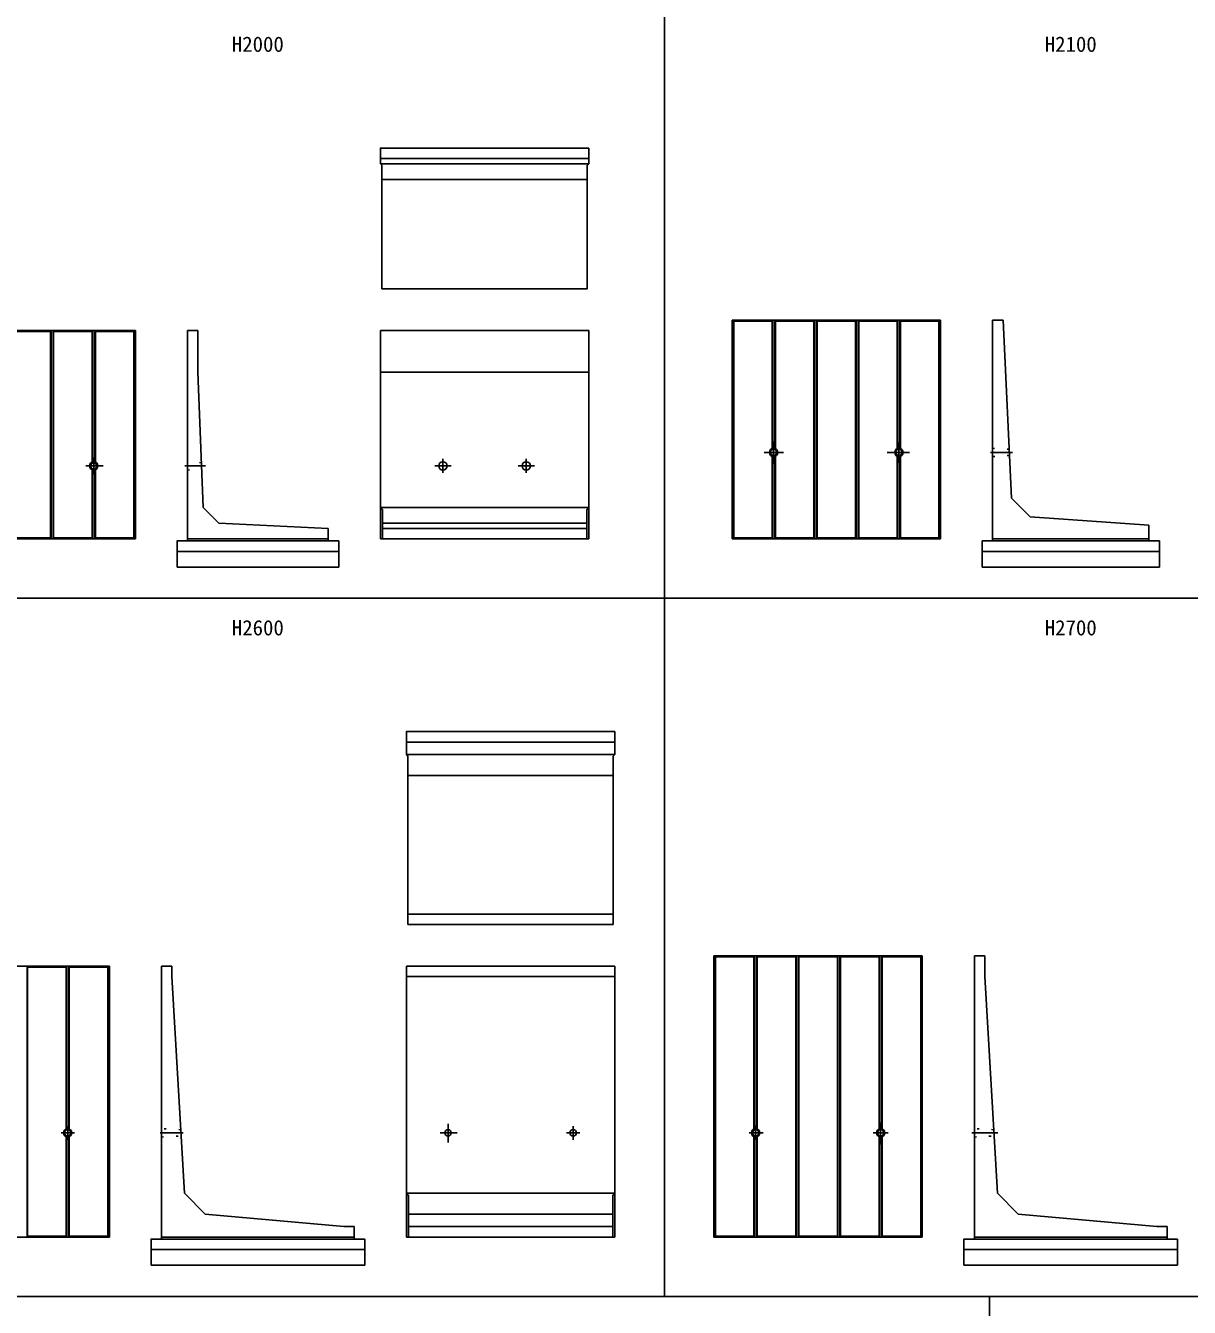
# Model space of a CAD drawing. Units: millimetres, scale not verified. Extents: x -67200 to 67200, y -23760 to 23760.
# Drawn here: x -40064 to -28898, y -1500 to 10800 of the extents above; entities that cross this region are included whole.
import ezdxf
from ezdxf.enums import TextEntityAlignment as Align

# ---------------------------------------------------------------- set-up
doc = ezdxf.new("R2010")
doc.units = ezdxf.units.MM
doc.header["$LTSCALE"] = 80
doc.linetypes.add('CHAIN1', pattern=[8, 5, -1, 1, -1])
doc.linetypes.add('DOTTED', pattern=[1.75, 0.25, -1.5])
for name, color, linetype, lineweight in [('0-0_CENTER', 7, 'CHAIN1', 25), ('0-4_HYO', 3, 'Continuous', 25), ('0-6_OUTLINE', 1, 'Continuous', 25), ('0-7_OUTLINE2', 4, 'DOTTED', 25), ('0-8_TXT', 7, 'Continuous', 25)]:
    doc.layers.add(name, color=color, linetype=linetype, lineweight=lineweight)
doc.styles.add('ＭＳ ゴシック', font='')
doc.styles.get('ＭＳ ゴシック').set_extended_font_data('MS Gothic')

msp = doc.modelspace()

# ---------------------------------------------------------------- linework, layer by layer
at = {"layer": '0-0_CENTER'}
for p, q in [((-32887.57, 6811.96), (-32887.57, 6596.61)), ((-31685.07, 6798.81), (-31685.07, 6606.4)), ((-39410.07, 6656.23), (-39410.07, 6492.47)), ((-36060.07, 6643.62), (-36060.07, 6507.98)), ((-35260.07, 6643.62), (-35260.07, 6507.98)), ((-32791.44, 6705.13), (-32976.93, 6705.13)), ((-31581.67, 6705.13), (-31797.97, 6705.13)), ((-30805.45, 6705.13), (-30593.12, 6705.13)), ((-39321.09, 6575.13), (-39487.32, 6575.13)), ((-38535.83, 6575.13), (-38338.92, 6575.13)), ((-35981.38, 6575.13), (-36138.92, 6575.13)), ((-35181.38, 6575.13), (-35338.92, 6575.13)), ((-36010.07, 262.49), (-36010.07, 82.52)), ((-31860.07, 275.74), (-31860.07, 61.82)), ((-39595.8, 175.13), (-39721.42, 175.13)), ((-39660.07, 234.62), (-39660.07, 108.07)), ((-38773.16, 175.13), (-38551.01, 175.13)), ((-36086.41, 175.13), (-35923.09, 175.13)), ((-34872.71, 175.13), (-34747.19, 175.13)), ((-34810.07, 239.38), (-34810.07, 108.89)), ((-32988, 175.13), (-33121.68, 175.13)), ((-33060.07, 244.61), (-33060.07, 107.1)), ((-31788.36, 175.13), (-31932.04, 175.13)), ((-30983.97, 175.13), (-30734.48, 175.13))]:
    msp.add_line(p, q, dxfattribs=at)
at = {"layer": '0-4_HYO'}
for points in [[(-41735.07, 5305.13), (-33935.07, 5305.13), (-33935.07, 10905.13), (-41735.07, 10905.13)], [(-33935.07, 5305.13), (-26135.07, 5305.13), (-26135.07, 10905.13), (-33935.07, 10905.13)], [(-41735.07, -1394.87), (-33935.07, -1394.87), (-33935.07, 5305.13), (-41735.07, 5305.13)], [(-33935.07, -1394.87), (-26135.07, -1394.87), (-26135.07, 5305.13), (-33935.07, 5305.13)], [(-40175.07, -9294.87), (-30815.07, -9294.87), (-30815.07, -1394.87), (-40175.07, -1394.87)], [(-30815.07, -9294.87), (-21455.07, -9294.87), (-21455.07, -1394.87), (-30815.07, -1394.87)]]:
    msp.add_lwpolyline(points, close=True, dxfattribs=at)
at = {"layer": '0-6_OUTLINE'}
for p, q in [((-34660.07, 9475.13), (-34660.07, 9625.13)), ((-36660.07, 9525.13), (-34660.07, 9525.13)), ((-36660.07, 9475.13), (-34660.07, 9475.13)), ((-36660.07, 9475.13), (-36645.07, 9460.13)), ((-34675.07, 9460.13), (-34660.07, 9475.13)), ((-36645.07, 8275.13), (-36645.07, 9460.13)), ((-36645.07, 9325.13), (-34675.07, 9325.13)), ((-41010.07, 7875.13), (-39010.07, 7875.13)), ((-39825.07, 7865.13), (-39820.07, 7875.13)), ((-39820.07, 7875.13), (-39820.07, 5875.13)), ((-39425.07, 7865.13), (-39420.07, 7875.13)), ((-39420.07, 7875.13), (-39420.07, 6613.86)), ((-39400.07, 7875.13), (-39400.07, 6613.86)), ((-39025.07, 7865.13), (-39020.07, 7875.13)), ((-39020.07, 7875.13), (-39020.07, 5875.13)), ((-39010.07, 7875.13), (-39010.07, 5875.13)), ((-38510.07, 7875.13), (-38410.07, 7875.13)), ((-38510.07, 7875.13), (-38510.07, 5855.13)), ((-38410.07, 7475.13), (-38410.07, 7875.13)), ((-34660.07, 7875.13), (-36660.07, 7875.13)), ((-36660.07, 7875.13), (-36660.07, 5875.13)), ((-34660.07, 7875.13), (-34660.07, 5875.13)), ((-33285.07, 7975.13), (-33285.07, 5875.13)), ((-33285.07, 7975.13), (-31285.07, 7975.13)), ((-33275.07, 7975.13), (-33275.07, 5875.13)), ((-33270.07, 7965.13), (-33275.07, 7975.13)), ((-32900.07, 7965.13), (-32900.07, 6743.13)), ((-32875.07, 7975.13), (-32875.07, 6743.13)), ((-32870.07, 7965.13), (-32875.07, 7975.13)), ((-32500.07, 7965.13), (-32495.07, 7975.13)), ((-32500.07, 7965.13), (-32500.07, 5885.13)), ((-32495.07, 7975.13), (-32495.07, 5875.13)), ((-32475.07, 7975.13), (-32475.07, 5875.13)), ((-32470.07, 7965.13), (-32475.07, 7975.13)), ((-32470.07, 7965.13), (-32470.07, 5885.13)), ((-32100.07, 7965.13), (-32470.07, 7965.13)), ((-32100.07, 7965.13), (-32095.07, 7975.13)), ((-32100.07, 7965.13), (-32100.07, 5885.13)), ((-32095.07, 7975.13), (-32095.07, 5875.13)), ((-32075.07, 7975.13), (-32075.07, 5875.13)), ((-32070.07, 7965.13), (-32075.07, 7975.13)), ((-31700.07, 7965.13), (-31695.07, 7975.13)), ((-31700.07, 7965.13), (-31700.07, 6742.21)), ((-31695.07, 7975.13), (-31695.07, 6743.86)), ((-31675.07, 7975.13), (-31675.07, 6743.86)), ((-31670.07, 7965.13), (-31675.07, 7975.13)), ((-31300.07, 7965.13), (-31300.07, 5885.13)), ((-31285.07, 7975.13), (-31285.07, 5875.13)), ((-30785.07, 7975.13), (-30683.69, 7975.13)), ((-30785.07, 7975.13), (-30785.07, 5855.13)), ((-30683.69, 7975.13), (-30605.07, 6265.13)), ((-39825.07, 7865.13), (-40195.07, 7865.13)), ((-39825.07, 7865.13), (-39825.07, 5885.13)), ((-39425.07, 7865.13), (-39795.07, 7865.13)), ((-39795.07, 7865.13), (-39795.07, 5885.13)), ((-39425.07, 7865.13), (-39425.07, 6612.21)), ((-39395.07, 7865.13), (-39395.07, 6612.21)), ((-39025.07, 7865.13), (-39025.07, 5885.13)), ((-38410.07, 7475.13), (-38360.07, 6175.13)), ((-34660.07, 7475.13), (-36660.07, 7475.13)), ((-32895.07, 6665.84), (-32895.07, 5875.13)), ((-32870.07, 6669.16), (-32870.07, 5885.13)), ((-31675.07, 6666.4), (-31675.07, 5875.13)), ((-31670.07, 6668.05), (-31670.07, 5885.13)), ((-39425.07, 6538.05), (-39425.07, 5885.13)), ((-39420.07, 6536.4), (-39420.07, 5875.13)), ((-39400.07, 6536.4), (-39400.07, 5875.13)), ((-39395.07, 6538.05), (-39395.07, 5885.13)), ((-38360.07, 6175.13), (-38210.07, 6025.13)), ((-36660.07, 6175.13), (-34660.07, 6175.13)), ((-36640.07, 6155.13), (-36660.07, 6175.13)), ((-36640.07, 6155.13), (-36640.07, 5875.13)), ((-34660.07, 6175.13), (-34680.07, 6155.13)), ((-34680.07, 6155.13), (-34680.07, 5875.13)), ((-30425.07, 6085.13), (-30605.07, 6265.13)), ((-29285.07, 6005.13), (-30425.07, 6085.13)), ((-37160.07, 5975.13), (-38210.07, 6025.13)), ((-37160.07, 5975.13), (-37160.07, 5855.13)), ((-36640.07, 6025.13), (-34680.07, 6025.13)), ((-36640.07, 5975.13), (-34680.07, 5975.13)), ((-29285.07, 5855.13), (-29285.07, 6005.13)), ((-39010.07, 5875.13), (-41010.07, 5875.13)), ((-39800.07, 5875.13), (-39795.07, 5885.13)), ((-39395.07, 5885.13), (-39400.07, 5875.13)), ((-39025.07, 5885.13), (-39395.07, 5885.13)), ((-39020.07, 5875.13), (-39025.07, 5885.13)), ((-38510.07, 5875.13), (-37160.07, 5875.13)), ((-37060.07, 5855.13), (-37060.07, 5605.13)), ((-36660.07, 5875.13), (-34660.07, 5875.13)), ((-31285.07, 5875.13), (-33285.07, 5875.13)), ((-32895.07, 5875.13), (-32900.07, 5885.13)), ((-32475.07, 5875.13), (-32470.07, 5885.13)), ((-32075.07, 5875.13), (-32070.07, 5885.13)), ((-31670.07, 5885.13), (-31675.07, 5875.13)), ((-30785.07, 5875.13), (-29285.07, 5875.13)), ((-29185.07, 5855.13), (-29185.07, 5605.13)), ((-37060.07, 5755.13), (-38610.07, 5755.13)), ((-29185.07, 5755.13), (-30885.07, 5755.13)), ((-37060.07, 5605.13), (-38610.07, 5605.13)), ((-29185.07, 5605.13), (-30885.07, 5605.13)), ((-34410.07, 3805.13), (-34410.07, 4025.13)), ((-36410.07, 3925.13), (-34410.07, 3925.13)), ((-36410.07, 3805.13), (-34410.07, 3805.13)), ((-36410.07, 3805.13), (-36395.07, 3790.13)), ((-36395.07, 2175.13), (-36395.07, 3790.13)), ((-34425.07, 3790.13), (-34410.07, 3805.13)), ((-34425.07, 2175.13), (-34425.07, 3790.13)), ((-36395.07, 3605.13), (-34425.07, 3605.13)), ((-36395.07, 2275.13), (-34425.07, 2275.13)), ((-36395.07, 2175.13), (-34425.07, 2175.13)), ((-33460.07, 1875.13), (-31460.07, 1875.13)), ((-33460.07, 1875.13), (-33460.07, -824.87)), ((-33450.07, 1875.13), (-33450.07, -824.87)), ((-33445.07, 1865.13), (-33450.07, 1875.13)), ((-33075.07, 1865.13), (-33070.07, 1875.13)), ((-33075.07, 1865.13), (-33075.07, 212.21)), ((-33070.07, 1875.13), (-33070.07, 213.86)), ((-33050.07, 1875.13), (-33050.07, 213.86)), ((-33045.07, 1865.13), (-33045.07, 212.21)), ((-32675.07, 1865.13), (-32670.07, 1875.13)), ((-32675.07, 1865.13), (-32675.07, -814.87)), ((-32670.07, 1875.13), (-32670.07, -824.87)), ((-32650.07, 1875.13), (-32650.07, -824.87)), ((-32645.07, 1865.13), (-32650.07, 1875.13)), ((-32275.07, 1865.13), (-32645.07, 1865.13)), ((-32645.07, 1865.13), (-32645.07, -814.87)), ((-32275.07, 1865.13), (-32270.07, 1875.13)), ((-32275.07, 1865.13), (-32275.07, -814.87)), ((-32270.07, 1875.13), (-32270.07, -824.87)), ((-31875.07, 1865.13), (-32245.07, 1865.13)), ((-32245.07, 1865.13), (-32245.07, -814.87)), ((-31875.07, 1865.13), (-31870.07, 1875.13)), ((-31875.07, 1865.13), (-31875.07, 212.21)), ((-31870.07, 1875.13), (-31870.07, 213.86)), ((-31850.07, 1875.13), (-31850.07, 213.86)), ((-31845.07, 1865.13), (-31845.07, 212.21)), ((-31475.07, 1865.13), (-31475.07, -814.87)), ((-31460.07, 1875.13), (-31460.07, -824.87)), ((-30960.07, -844.87), (-30960.07, 1875.13)), ((-30960.07, 1875.13), (-30860.07, 1875.13)), ((-30860.07, 1675.13), (-30860.07, 1875.13)), ((-41260.07, 1775.13), (-39260.07, 1775.13)), ((-39675.07, 1765.13), (-40045.07, 1765.13)), ((-40045.07, 1765.13), (-40045.07, -814.87)), ((-39675.07, 1765.13), (-39670.07, 1775.13)), ((-39675.07, 1765.13), (-39675.07, 212.21)), ((-39670.07, 1775.13), (-39670.07, 213.86)), ((-39650.07, 1775.13), (-39650.07, 213.86)), ((-39645.07, 1765.13), (-39645.07, 212.21)), ((-39275.07, 1765.13), (-39270.07, 1775.13)), ((-39275.07, 1765.13), (-39275.07, -814.87)), ((-39270.07, 1775.13), (-39270.07, -824.87)), ((-39260.07, 1775.13), (-39260.07, -824.87)), ((-38760.07, 1775.13), (-38660.07, 1775.13)), ((-38760.07, -844.87), (-38760.07, 1775.13)), ((-38660.07, 1675.13), (-38660.07, 1775.13)), ((-34410.07, 1775.13), (-36410.07, 1775.13)), ((-36410.07, 1775.13), (-36410.07, -824.87)), ((-34410.07, 1775.13), (-34410.07, -824.87)), ((-38660.07, 1675.13), (-38540.07, -404.87)), ((-34410.07, 1675.13), (-36410.07, 1675.13)), ((-30860.07, 1675.13), (-30740.07, -404.87)), ((-39675.07, 138.05), (-39675.07, -814.87)), ((-39670.07, 136.4), (-39670.07, -824.87)), ((-39650.07, 136.4), (-39650.07, -824.87)), ((-39645.07, 138.05), (-39645.07, -814.87)), ((-33075.07, 138.05), (-33075.07, -814.87)), ((-33070.07, 136.4), (-33070.07, -824.87)), ((-33050.07, 136.4), (-33050.07, -824.87)), ((-33045.07, 138.05), (-33045.07, -814.87)), ((-31875.07, 138.05), (-31875.07, -814.87)), ((-31870.07, 136.4), (-31870.07, -824.87)), ((-31850.07, 136.4), (-31850.07, -824.87)), ((-31845.07, 138.05), (-31845.07, -814.87)), ((-38340.07, -604.87), (-38540.07, -404.87)), ((-36410.07, -404.87), (-34410.07, -404.87)), ((-36390.07, -424.87), (-36410.07, -404.87)), ((-36390.07, -424.87), (-36390.07, -824.87)), ((-34410.07, -404.87), (-34430.07, -424.87)), ((-34430.07, -424.87), (-34430.07, -824.87)), ((-30540.07, -604.87), (-30740.07, -404.87)), ((-37010.07, -724.87), (-38340.07, -604.87)), ((-36390.07, -604.87), (-34430.07, -604.87)), ((-29210.07, -724.87), (-30540.07, -604.87)), ((-36910.07, -724.87), (-37010.07, -724.87)), ((-36910.07, -724.87), (-36910.07, -844.87)), ((-36390.07, -724.87), (-34430.07, -724.87)), ((-29110.07, -724.87), (-29210.07, -724.87)), ((-29110.07, -724.87), (-29110.07, -844.87)), ((-39260.07, -824.87), (-41260.07, -824.87)), ((-40050.07, -824.87), (-40045.07, -814.87)), ((-39645.07, -814.87), (-39650.07, -824.87)), ((-39275.07, -814.87), (-39645.07, -814.87)), ((-39270.07, -824.87), (-39275.07, -814.87)), ((-38760.07, -824.87), (-36910.07, -824.87)), ((-36810.07, -844.87), (-36810.07, -1094.87)), ((-36410.07, -824.87), (-34410.07, -824.87)), ((-31460.07, -824.87), (-33460.07, -824.87)), ((-33050.07, -824.87), (-33045.07, -814.87)), ((-32650.07, -824.87), (-32645.07, -814.87)), ((-32250.07, -824.87), (-32245.07, -814.87)), ((-31845.07, -814.87), (-31850.07, -824.87)), ((-31475.07, -814.87), (-31845.07, -814.87)), ((-31470.07, -824.87), (-31475.07, -814.87)), ((-30960.07, -824.87), (-29110.07, -824.87)), ((-29010.07, -844.87), (-29010.07, -1094.87)), ((-36810.07, -944.87), (-38860.07, -944.87)), ((-29010.07, -944.87), (-31060.07, -944.87)), ((-36810.07, -1094.87), (-38860.07, -1094.87)), ((-29010.07, -1094.87), (-31060.07, -1094.87))]:
    msp.add_line(p, q, dxfattribs=at)
for points in [[(-36660.07, 9475.13), (-36660.07, 9625.13), (-34660.07, 9625.13)], [(-36645.07, 8275.13), (-34675.07, 8275.13), (-34675.07, 9460.13)], [(-39795.07, 7865.13), (-39800.07, 7875.13), (-39800.07, 5875.13)], [(-39025.07, 7865.13), (-39395.07, 7865.13), (-39400.07, 7875.13)], [(-32900.07, 7965.13), (-33270.07, 7965.13), (-33270.07, 5885.13)], [(-32900.07, 7965.13), (-32895.07, 7975.13), (-32895.07, 6744.42)], [(-32500.07, 7965.13), (-32870.07, 7965.13), (-32870.07, 6741.1)], [(-31700.07, 7965.13), (-32070.07, 7965.13), (-32070.07, 5885.13)], [(-31300.07, 7965.13), (-31670.07, 7965.13), (-31670.07, 6742.21)], [(-31300.07, 7965.13), (-31295.07, 7975.13), (-31295.07, 5875.13)], [(-32900.07, 6667.13), (-32900.07, 5885.13), (-33270.07, 5885.13), (-33275.07, 5875.13)], [(-32875.07, 6667.13), (-32875.07, 5875.13), (-32870.07, 5885.13)], [(-31700.07, 6668.05), (-31700.07, 5885.13), (-32070.07, 5885.13)], [(-31695.07, 6666.4), (-31695.07, 5875.13), (-31700.07, 5885.13)], [(-39820.07, 5875.13), (-39825.07, 5885.13), (-40195.07, 5885.13)], [(-39420.07, 5875.13), (-39425.07, 5885.13), (-39795.07, 5885.13)], [(-37060.07, 5855.13), (-38610.07, 5855.13), (-38610.07, 5605.13)], [(-32495.07, 5875.13), (-32500.07, 5885.13), (-32870.07, 5885.13)], [(-32095.07, 5875.13), (-32100.07, 5885.13), (-32470.07, 5885.13)], [(-31295.07, 5875.13), (-31300.07, 5885.13), (-31670.07, 5885.13)], [(-29185.07, 5855.13), (-30885.07, 5855.13), (-30885.07, 5605.13)], [(-36410.07, 3805.13), (-36410.07, 4025.13), (-34410.07, 4025.13)], [(-33075.07, 1865.13), (-33445.07, 1865.13), (-33445.07, -814.87)], [(-32675.07, 1865.13), (-33045.07, 1865.13), (-33050.07, 1875.13)], [(-32245.07, 1865.13), (-32250.07, 1875.13), (-32250.07, -824.87)], [(-31475.07, 1865.13), (-31845.07, 1865.13), (-31850.07, 1875.13)], [(-31475.07, 1865.13), (-31470.07, 1875.13), (-31470.07, -824.87)], [(-40045.07, 1765.13), (-40050.07, 1775.13), (-40050.07, -824.87)], [(-39275.07, 1765.13), (-39645.07, 1765.13), (-39650.07, 1775.13)], [(-39670.07, -824.87), (-39675.07, -814.87), (-40045.07, -814.87)], [(-36810.07, -844.87), (-38860.07, -844.87), (-38860.07, -1094.87)], [(-33070.07, -824.87), (-33075.07, -814.87), (-33445.07, -814.87), (-33450.07, -824.87)], [(-32670.07, -824.87), (-32675.07, -814.87), (-33045.07, -814.87)], [(-32270.07, -824.87), (-32275.07, -814.87), (-32645.07, -814.87)], [(-31870.07, -824.87), (-31875.07, -814.87), (-32245.07, -814.87)], [(-29010.07, -844.87), (-31060.07, -844.87), (-31060.07, -1094.87)]]:
    msp.add_lwpolyline(points, dxfattribs=at)
for centre, radius in [((-32887.57, 6705.13), 40), ((-32887.57, 6705.13), 30), ((-31685.07, 6705.13), 40), ((-31685.07, 6705.13), 30), ((-39410.07, 6575.13), 40), ((-39410.07, 6575.13), 30), ((-36060.07, 6575.13), 40), ((-35260.07, 6575.13), 40), ((-39660.07, 175.13), 40), ((-39660.07, 175.13), 30), ((-36010.07, 175.13), 30), ((-34810.07, 175.13), 30), ((-33060.07, 175.13), 40), ((-33060.07, 175.13), 30), ((-31860.07, 175.13), 40), ((-31860.07, 175.13), 30)]:
    msp.add_circle(centre, radius, dxfattribs=at)
at = {"layer": '0-7_OUTLINE2'}
for p, q in [((-30626.68, 6735.13), (-30785.07, 6745.13)), ((-30785.07, 6665.13), (-30623.92, 6675.13)), ((-38376.61, 6605.13), (-38510.07, 6615.13)), ((-38510.07, 6535.13), (-38374.3, 6545.13)), ((-38575.26, 205.13), (-38760.07, 215.13)), ((-38760.07, 135.13), (-38571.8, 145.13)), ((-30775.26, 205.13), (-30960.07, 215.13)), ((-30960.07, 135.13), (-30771.8, 145.13))]:
    msp.add_line(p, q, dxfattribs=at)

# ---------------------------------------------------------------- texts
at = {"layer": '0-8_TXT', "style": 'ＭＳ ゴシック'}
for s, p in [('H2000', (-38085.07, 10505.13)), ('H2100', (-30285.07, 10505.13)), ('H2600', (-38085.07, 4905.13)), ('H2700', (-30285.07, 4905.13))]:
    msp.add_text(s, height=146.6, dxfattribs=at).set_placement(p, align=Align.BOTTOM_LEFT)

doc.saveas('drawing.dxf')
